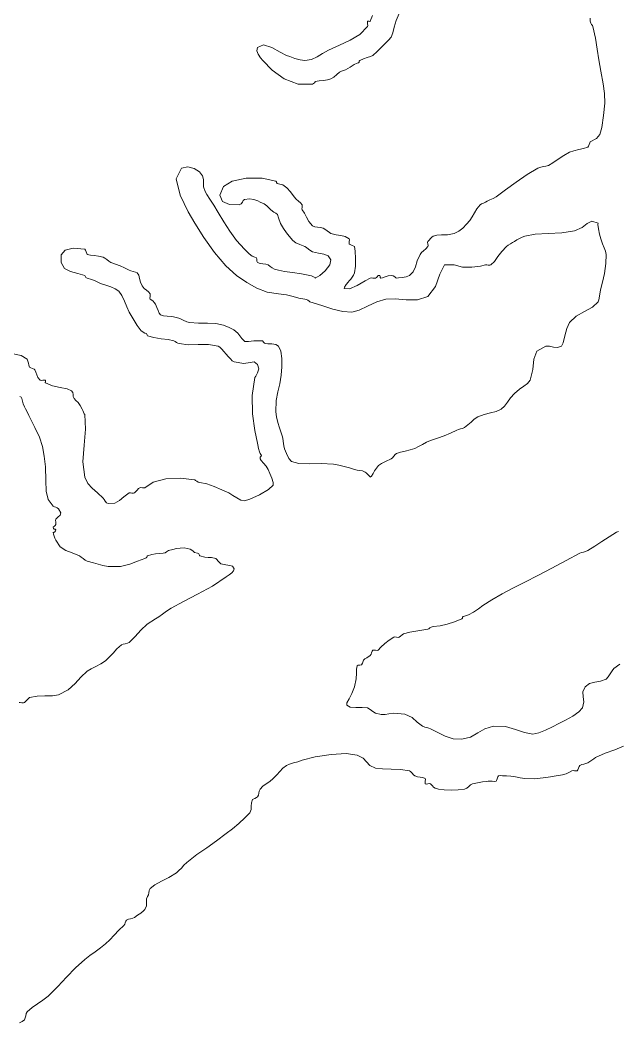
# Model space of a CAD drawing. Header units: inches. Extents: x 18 to 851, y -500 to 848.
# Drawn here: x 642.76 to 666.92, y -1.93 to 38.59 of the extents above; entities that cross this region are included whole.
import ezdxf

# ---------------------------------------------------------------- set-up
doc = ezdxf.new("R2010")
doc.units = ezdxf.units.IN
doc.header["$MEASUREMENT"] = 0
doc.layers.add('Layer 1', color=7, linetype='Continuous')

msp = doc.modelspace()

# ---------------------------------------------------------------- linework, layer by layer
at = {"layer": 'Layer 1', "lineweight": 0}
for points in [[(642.478, 25.11), (642.805, 25.041), (643.043, 24.887), (643.08, 24.815), (643.096, 24.731), (643.111, 24.646), (643.148, 24.569), (643.19, 24.543), (643.259, 24.515), (643.325, 24.487), (643.36, 24.463), (643.398, 24.362), (643.433, 24.259), (643.483, 24.152), (643.572, 24.039), (643.614, 24.03), (643.68, 24.04), (643.743, 24.05), (643.784, 24.039), (643.787, 24.018), (643.783, 23.984), (643.779, 23.952), (643.784, 23.934), (644.071, 23.814), (644.384, 23.744), (644.661, 23.689), (644.843, 23.616), (644.89, 23.548), (644.903, 23.467), (644.913, 23.381), (644.948, 23.299), (645.021, 23.219), (645.104, 23.136), (645.189, 23.027), (645.267, 22.875), (645.294, 22.813), (645.328, 22.745), (645.358, 22.688), (645.372, 22.663), (645.408, 22.067), (645.346, 21.414), (645.296, 20.751), (645.372, 20.122), (645.495, 19.869), (645.674, 19.679), (645.886, 19.498), (646.113, 19.275), (646.155, 19.219), (646.203, 19.152), (646.26, 19.094), (646.325, 19.063), (646.595, 19.074), (646.785, 19.18), (646.957, 19.333), (647.172, 19.486), (647.218, 19.491), (647.282, 19.482), (647.345, 19.476), (647.384, 19.486), (647.426, 19.533), (647.488, 19.601), (647.552, 19.663), (647.596, 19.698), (647.642, 19.702), (647.706, 19.693), (647.769, 19.688), (647.808, 19.698), (648.143, 19.924), (648.648, 20.055), (649.235, 20.087), (649.819, 20.016), (649.855, 19.996), (649.899, 19.961), (649.957, 19.928), (650.031, 19.91), (650.306, 19.859), (650.609, 19.752), (650.914, 19.619), (651.195, 19.486), (651.366, 19.39), (651.525, 19.285), (651.679, 19.201), (651.831, 19.169), (652.051, 19.241), (652.433, 19.413), (652.805, 19.622), (652.996, 19.805), (652.984, 19.912), (652.929, 20.087), (652.854, 20.279), (652.784, 20.439), (652.705, 20.567), (652.603, 20.695), (652.511, 20.802), (652.466, 20.863), (652.463, 20.938), (652.499, 20.972), (652.518, 21.003), (652.466, 21.075), (652.436, 21.152), (652.402, 21.289), (652.375, 21.425), (652.36, 21.498), (652.242, 22.005), (652.157, 22.678), (652.147, 23.423), (652.254, 24.146), (652.294, 24.21), (652.363, 24.339), (652.404, 24.504), (652.36, 24.675), (652.221, 24.791), (652.058, 24.762), (651.808, 24.715), (651.407, 24.781), (651.338, 24.826), (651.26, 24.907), (651.176, 25.004), (651.09, 25.099), (650.998, 25.198), (650.915, 25.295), (650.84, 25.373), (650.772, 25.416), (650.371, 25.484), (649.959, 25.481), (649.557, 25.472), (649.184, 25.521), (649.13, 25.543), (649.081, 25.57), (649.031, 25.601), (648.972, 25.628), (648.745, 25.682), (648.462, 25.718), (648.168, 25.762), (647.913, 25.84), (647.892, 25.865), (647.885, 25.899), (647.865, 25.93), (647.808, 25.945), (647.66, 26.035), (647.495, 26.247), (647.327, 26.521), (647.172, 26.793), (647.075, 27.001), (646.979, 27.241), (646.874, 27.468), (646.748, 27.64), (646.605, 27.735), (646.427, 27.809), (646.225, 27.877), (646.008, 27.957), (645.883, 28.015), (645.773, 28.067), (645.649, 28.118), (645.479, 28.169), (645.424, 28.193), (645.405, 28.223), (645.397, 28.251), (645.372, 28.274), (645.094, 28.361), (644.803, 28.432), (644.559, 28.555), (644.419, 28.805), (644.427, 29.108), (644.59, 29.302), (644.906, 29.379), (645.372, 29.334), (645.405, 29.299), (645.431, 29.23), (645.453, 29.161), (645.479, 29.122), (645.604, 29.091), (645.759, 29.078), (645.934, 29.061), (646.113, 29.016), (646.187, 28.975), (646.263, 28.914), (646.343, 28.853), (646.431, 28.805), (646.619, 28.733), (646.803, 28.664), (646.985, 28.585), (647.172, 28.486), (647.237, 28.463), (647.33, 28.44), (647.424, 28.414), (647.49, 28.381), (647.554, 28.283), (647.593, 28.153), (647.633, 28.006), (647.701, 27.852), (647.781, 27.752), (647.871, 27.676), (647.955, 27.608), (648.02, 27.533), (648.024, 27.487), (648.016, 27.424), (648.009, 27.361), (648.02, 27.322), (648.086, 27.271), (648.138, 27.23), (648.183, 27.184), (648.23, 27.11), (648.293, 26.979), (648.341, 26.856), (648.386, 26.755), (648.442, 26.687), (648.552, 26.646), (648.707, 26.628), (648.889, 26.612), (649.078, 26.581), (649.214, 26.533), (649.357, 26.467), (649.494, 26.405), (649.607, 26.369), (649.967, 26.341), (650.33, 26.342), (650.676, 26.331), (650.983, 26.263), (651.211, 26.173), (651.396, 26.08), (651.559, 25.945), (651.725, 25.733), (651.85, 25.61), (651.99, 25.604), (652.21, 25.638), (652.572, 25.628), (652.572, 25.614), (652.6, 25.58), (652.641, 25.543), (652.678, 25.521), (652.779, 25.514), (652.933, 25.508), (653.091, 25.481), (653.207, 25.416), (653.294, 25.217), (653.333, 24.922), (653.336, 24.583), (653.313, 24.251), (653.255, 23.9), (653.176, 23.578), (653.112, 23.222), (653.102, 22.769), (653.127, 22.562), (653.177, 22.337), (653.242, 22.117), (653.313, 21.922), (653.357, 21.801), (653.381, 21.703), (653.397, 21.582), (653.419, 21.393), (653.453, 21.268), (653.529, 21.075), (653.629, 20.883), (653.736, 20.757), (654.032, 20.674), (654.444, 20.67), (654.925, 20.684), (655.431, 20.651), (655.643, 20.613), (655.858, 20.562), (656.072, 20.503), (656.277, 20.439), (656.388, 20.412), (656.492, 20.396), (656.596, 20.375), (656.701, 20.334), (656.742, 20.298), (656.819, 20.227), (656.89, 20.156), (656.913, 20.122), (656.963, 20.17), (657.027, 20.271), (657.088, 20.375), (657.125, 20.439), (657.246, 20.59), (657.371, 20.68), (657.531, 20.755), (657.76, 20.863), (657.812, 20.906), (657.87, 20.973), (657.926, 21.037), (657.972, 21.075), (658.141, 21.132), (658.33, 21.177), (658.526, 21.225), (658.713, 21.287), (658.869, 21.36), (659.03, 21.446), (659.192, 21.533), (659.349, 21.604), (659.632, 21.707), (659.897, 21.799), (660.153, 21.898), (660.407, 22.027), (660.479, 22.057), (660.56, 22.076), (660.644, 22.098), (660.725, 22.134), (660.86, 22.235), (660.988, 22.353), (661.117, 22.467), (661.254, 22.558), (661.513, 22.656), (661.767, 22.72), (662.003, 22.78), (662.207, 22.875), (662.335, 22.994), (662.455, 23.154), (662.583, 23.334), (662.736, 23.51), (662.938, 23.677), (663.119, 23.796), (663.268, 23.904), (663.372, 24.039), (663.488, 24.474), (663.529, 24.887), (663.65, 25.221), (664.007, 25.416), (664.154, 25.412), (664.316, 25.377), (664.483, 25.362), (664.643, 25.416), (664.703, 25.557), (664.775, 25.831), (664.86, 26.138), (664.96, 26.369), (665.235, 26.636), (665.569, 26.82), (665.89, 26.99), (666.125, 27.216), (666.146, 27.296), (666.172, 27.443), (666.201, 27.609), (666.23, 27.745), (666.301, 28.008), (666.378, 28.361), (666.435, 28.752), (666.442, 29.122), (666.417, 29.256), (666.366, 29.396), (666.301, 29.557), (666.23, 29.757), (666.182, 29.94), (666.136, 30.158), (666.111, 30.333), (666.125, 30.393), (665.868, 30.47), (665.685, 30.377), (665.482, 30.213), (665.172, 30.074), (664.651, 29.998), (664.097, 29.967), (663.577, 29.938), (663.16, 29.863), (663.057, 29.824), (662.948, 29.772), (662.84, 29.714), (662.736, 29.651), (662.663, 29.605), (662.578, 29.552), (662.493, 29.495), (662.419, 29.439), (662.225, 29.242), (662.073, 29.035), (661.936, 28.846), (661.783, 28.698), (661.739, 28.688), (661.681, 28.692), (661.621, 28.699), (661.572, 28.698), (661.365, 28.656), (661.022, 28.613), (660.637, 28.612), (660.302, 28.698), (659.914, 28.705), (659.721, 28.331), (659.553, 27.823), (659.242, 27.428), (658.818, 27.293), (658.358, 27.289), (657.917, 27.327), (657.549, 27.322), (657.174, 27.206), (656.807, 27.034), (656.466, 26.874), (656.172, 26.793), (655.807, 26.817), (655.401, 26.919), (654.957, 27.062), (654.478, 27.216), (654.438, 27.238), (654.396, 27.272), (654.342, 27.305), (654.266, 27.322), (654.033, 27.36), (653.796, 27.429), (653.529, 27.496), (653.207, 27.533), (652.747, 27.602), (652.331, 27.762), (651.93, 27.993), (651.514, 28.274), (651.07, 28.667), (650.615, 29.203), (650.187, 29.805), (649.819, 30.393), (649.557, 30.847), (649.235, 31.515), (649.073, 32.178), (649.29, 32.616), (649.538, 32.664), (649.793, 32.597), (650.007, 32.459), (650.137, 32.298), (650.172, 32.154), (650.17, 32.014), (650.179, 31.856), (650.242, 31.663), (650.307, 31.551), (650.427, 31.36), (650.586, 31.109), (650.772, 30.816), (651.002, 30.44), (651.237, 30.064), (651.505, 29.694), (651.831, 29.334), (651.91, 29.256), (652.023, 29.15), (652.146, 29.059), (652.254, 29.016), (652.321, 28.987), (652.332, 28.927), (652.33, 28.858), (652.36, 28.805), (652.465, 28.762), (652.578, 28.744), (652.688, 28.73), (652.784, 28.698), (652.872, 28.639), (652.947, 28.586), (653.046, 28.536), (653.207, 28.486), (653.441, 28.441), (653.771, 28.391), (654.137, 28.335), (654.478, 28.274), (654.534, 28.258), (654.622, 28.226), (654.69, 28.191), (654.689, 28.169), (654.87, 28.269), (655.097, 28.465), (655.278, 28.698), (655.325, 28.91), (655.217, 29.072), (655.04, 29.139), (654.82, 29.17), (654.584, 29.228), (654.512, 29.27), (654.421, 29.335), (654.332, 29.399), (654.266, 29.439), (654.062, 29.52), (653.912, 29.588), (653.78, 29.688), (653.631, 29.863), (653.527, 30), (653.405, 30.176), (653.29, 30.381), (653.207, 30.604), (653.158, 30.742), (653.103, 30.793), (653.02, 30.827), (652.89, 30.922), (652.811, 31.003), (652.729, 31.085), (652.621, 31.165), (652.466, 31.239), (652.364, 31.285), (652.212, 31.345), (652.027, 31.378), (651.831, 31.346), (651.78, 31.3), (651.746, 31.233), (651.701, 31.17), (651.619, 31.134), (651.224, 31.14), (650.938, 31.269), (650.834, 31.516), (650.983, 31.875), (651.333, 32.089), (651.902, 32.206), (652.542, 32.21), (653.102, 32.087), (653.122, 32.062), (653.13, 32.028), (653.15, 31.997), (653.207, 31.98), (653.383, 31.932), (653.536, 31.815), (653.684, 31.65), (653.843, 31.451), (653.925, 31.364), (654.016, 31.28), (654.1, 31.203), (654.16, 31.134), (654.166, 31.088), (654.157, 31.023), (654.149, 30.961), (654.16, 30.922), (654.262, 30.793), (654.34, 30.628), (654.435, 30.451), (654.584, 30.286), (654.678, 30.24), (654.785, 30.222), (654.898, 30.209), (655.008, 30.181), (655.079, 30.139), (655.171, 30.072), (655.262, 30.007), (655.325, 29.969), (655.529, 29.917), (655.724, 29.887), (655.904, 29.846), (656.066, 29.757), (656.076, 29.716), (656.066, 29.65), (656.057, 29.586), (656.066, 29.545), (656.106, 29.524), (656.177, 29.492), (656.245, 29.46), (656.277, 29.439), (656.31, 29.256), (656.323, 28.964), (656.314, 28.645), (656.277, 28.381), (656.24, 28.288), (656.186, 28.206), (656.123, 28.132), (656.066, 28.062), (656.021, 28.006), (655.942, 27.904), (655.873, 27.803), (655.854, 27.745), (656.07, 27.732), (656.39, 27.875), (656.706, 28.059), (656.913, 28.169), (656.965, 28.175), (657.019, 28.17), (657.073, 28.165), (657.125, 28.169), (657.168, 28.192), (657.202, 28.228), (657.225, 28.261), (657.23, 28.274), (657.294, 28.267), (657.314, 28.231), (657.319, 28.191), (657.337, 28.169), (657.407, 28.183), (657.51, 28.225), (657.632, 28.265), (657.76, 28.274), (657.833, 28.254), (657.9, 28.218), (657.951, 28.184), (657.972, 28.169), (658.061, 28.173), (658.206, 28.189), (658.367, 28.222), (658.501, 28.274), (658.649, 28.423), (658.737, 28.624), (658.813, 28.862), (658.925, 29.122), (658.986, 29.2), (659.069, 29.273), (659.158, 29.351), (659.242, 29.439), (659.25, 29.484), (659.24, 29.549), (659.231, 29.611), (659.242, 29.651), (659.294, 29.701), (659.352, 29.764), (659.407, 29.822), (659.454, 29.863), (659.603, 29.907), (659.799, 29.91), (660.034, 29.916), (660.302, 29.969), (660.492, 30.062), (660.658, 30.192), (660.806, 30.345), (660.937, 30.498), (661.034, 30.643), (661.12, 30.805), (661.22, 30.972), (661.36, 31.134), (661.411, 31.166), (661.468, 31.187), (661.523, 31.207), (661.572, 31.239), (661.642, 31.281), (661.75, 31.327), (661.875, 31.383), (661.995, 31.451), (662.38, 31.729), (662.807, 32.044), (663.251, 32.354), (663.689, 32.616), (663.805, 32.657), (663.913, 32.672), (664.015, 32.686), (664.113, 32.722), (664.285, 32.83), (664.502, 32.975), (664.735, 33.125), (664.96, 33.251), (665.146, 33.317), (665.344, 33.359), (665.535, 33.399), (665.701, 33.463), (665.73, 33.504), (665.757, 33.572), (665.781, 33.639), (665.807, 33.675), (666.056, 33.807), (666.193, 33.97), (666.271, 34.25), (666.337, 34.733), (666.387, 35.238), (666.382, 35.627), (666.329, 36.019), (666.23, 36.533), (666.152, 36.985), (666.085, 37.422), (666.011, 37.865), (665.913, 38.334), (665.893, 38.371), (665.858, 38.414), (665.825, 38.471), (665.807, 38.545), (665.799, 38.676)], [(658.078, 38.863), (657.955, 38.581), (657.884, 38.312), (657.83, 38.08), (657.76, 37.91), (657.646, 37.782), (657.425, 37.555), (657.187, 37.319), (657.02, 37.169), (656.929, 37.124), (656.793, 37.076), (656.638, 37.022), (656.489, 36.957), (656.467, 36.93), (656.461, 36.896), (656.443, 36.866), (656.384, 36.852), (656.263, 36.801), (656.1, 36.694), (655.919, 36.587), (655.748, 36.533), (655.665, 36.49), (655.559, 36.395), (655.44, 36.289), (655.325, 36.216), (655.187, 36.18), (655.017, 36.154), (654.843, 36.134), (654.689, 36.11), (654.683, 36.097), (654.66, 36.062), (654.625, 36.027), (654.584, 36.004), (653.996, 35.998), (653.436, 36.215), (652.946, 36.564), (652.572, 36.957), (652.478, 37.075), (652.385, 37.211), (652.333, 37.353), (652.36, 37.486), (652.599, 37.593), (652.93, 37.484), (653.267, 37.297), (653.525, 37.169), (653.666, 37.119), (653.863, 37.047), (654.076, 36.982), (654.266, 36.957), (654.535, 37.003), (654.763, 37.107), (654.98, 37.243), (655.219, 37.381), (655.671, 37.584), (656.103, 37.777), (656.49, 38.01), (656.808, 38.334), (656.813, 38.379), (656.805, 38.442), (656.797, 38.506), (656.808, 38.545), (656.829, 38.548), (656.862, 38.544), (656.896, 38.541), (656.913, 38.545), (657.004, 38.782)], [(642.725, 11.017), (642.771, 11.021), (642.835, 11.013), (642.897, 11.006), (642.937, 11.017), (642.977, 11.061), (643.044, 11.13), (643.11, 11.196), (643.148, 11.228), (643.448, 11.281), (643.766, 11.287), (644.065, 11.29), (644.313, 11.334), (644.7, 11.538), (644.981, 11.786), (645.219, 12.045), (645.479, 12.287), (645.63, 12.38), (645.82, 12.476), (646.025, 12.583), (646.219, 12.71), (646.365, 12.847), (646.517, 13.014), (646.678, 13.188), (646.854, 13.346), (646.924, 13.376), (647.012, 13.395), (647.101, 13.415), (647.172, 13.451), (647.407, 13.685), (647.64, 13.938), (647.902, 14.188), (648.23, 14.404), (648.363, 14.484), (648.514, 14.59), (648.682, 14.709), (648.866, 14.828), (649.363, 15.1), (649.937, 15.394), (650.531, 15.723), (651.09, 16.099), (651.208, 16.185), (651.314, 16.263), (651.388, 16.338), (651.407, 16.416), (651.35, 16.526), (651.236, 16.562), (651.076, 16.578), (650.878, 16.628), (650.828, 16.668), (650.767, 16.737), (650.708, 16.805), (650.666, 16.84), (650.503, 16.874), (650.367, 16.884), (650.222, 16.896), (650.031, 16.945), (650.014, 16.966), (650.004, 17.001), (649.98, 17.034), (649.925, 17.052), (649.815, 17.086), (649.744, 17.151), (649.63, 17.221), (649.396, 17.264), (649.226, 17.263), (649.077, 17.241), (648.93, 17.204), (648.761, 17.157), (648.723, 17.137), (648.678, 17.104), (648.621, 17.072), (648.549, 17.052), (648.383, 17.037), (648.237, 17.026), (648.088, 17.002), (647.913, 16.945), (647.896, 16.927), (647.881, 16.896), (647.855, 16.863), (647.808, 16.84), (647.509, 16.736), (647.193, 16.612), (646.813, 16.522), (646.325, 16.521), (646.105, 16.557), (645.921, 16.605), (645.727, 16.665), (645.479, 16.733), (645.388, 16.774), (645.305, 16.836), (645.229, 16.899), (645.16, 16.945), (644.866, 17.062), (644.607, 17.164), (644.387, 17.314), (644.207, 17.581), (644.172, 17.662), (644.143, 17.744), (644.118, 17.823), (644.102, 17.898), (644.123, 17.893), (644.162, 17.915), (644.197, 17.956), (644.207, 18.004), (644.186, 18.018), (644.145, 18.027), (644.107, 18.053), (644.102, 18.11), (644.116, 18.116), (644.148, 18.14), (644.185, 18.175), (644.207, 18.216), (644.209, 18.267), (644.202, 18.324), (644.197, 18.381), (644.207, 18.428), (644.289, 18.512), (644.379, 18.585), (644.41, 18.686), (644.313, 18.852), (644.263, 18.892), (644.211, 18.908), (644.158, 18.922), (644.102, 18.957), (643.898, 19.228), (643.821, 19.559), (643.805, 19.986), (643.784, 20.546), (643.74, 20.979), (643.664, 21.369), (643.542, 21.744), (643.36, 22.134), (643.28, 22.288), (643.197, 22.454), (643.116, 22.618), (643.043, 22.769), (642.983, 22.882), (642.937, 22.97), (642.89, 23.09), (642.831, 23.299), (642.807, 23.354), (642.777, 23.371), (642.749, 23.38)], [(667, 12.569), (666.76, 12.393), (666.684, 12.297), (666.611, 12.176), (666.534, 12.058), (666.442, 11.969), (666.221, 11.881), (665.992, 11.84), (665.778, 11.784), (665.596, 11.651), (665.505, 11.452), (665.518, 11.256), (665.543, 11.046), (665.489, 10.805), (665.344, 10.639), (665.096, 10.469), (664.807, 10.309), (664.537, 10.169), (664.277, 10.032), (664, 9.897), (663.727, 9.792), (663.478, 9.746), (663.144, 9.802), (662.785, 9.93), (662.375, 10.045), (661.89, 10.063), (661.548, 9.962), (661.26, 9.79), (660.97, 9.623), (660.619, 9.534), (660.265, 9.559), (659.944, 9.659), (659.644, 9.803), (659.349, 9.957), (659.276, 9.984), (659.199, 10.006), (659.116, 10.029), (659.031, 10.063), (658.815, 10.222), (658.602, 10.408), (658.312, 10.555), (657.866, 10.593), (657.669, 10.564), (657.518, 10.534), (657.354, 10.533), (657.125, 10.593), (657.058, 10.633), (656.961, 10.703), (656.867, 10.771), (656.808, 10.805), (656.59, 10.82), (656.333, 10.814), (656.103, 10.83), (655.96, 10.91), (655.972, 11.006), (656.057, 11.163), (656.173, 11.38), (656.277, 11.651), (656.343, 11.974), (656.352, 12.202), (656.351, 12.367), (656.384, 12.498), (656.429, 12.528), (656.491, 12.529), (656.554, 12.542), (656.596, 12.604), (656.643, 12.729), (656.697, 12.783), (656.781, 12.827), (656.913, 12.922), (656.944, 12.969), (656.969, 13.031), (656.991, 13.093), (657.02, 13.134), (657.064, 13.141), (657.128, 13.131), (657.191, 13.123), (657.23, 13.134), (657.346, 13.259), (657.503, 13.402), (657.682, 13.544), (657.866, 13.663), (657.911, 13.668), (657.977, 13.659), (658.039, 13.652), (658.078, 13.663), (658.26, 13.798), (658.514, 13.869), (658.841, 13.916), (659.242, 13.98), (659.276, 14), (659.322, 14.034), (659.381, 14.069), (659.454, 14.087), (659.735, 14.119), (660.027, 14.183), (660.323, 14.277), (660.619, 14.404), (660.641, 14.431), (660.647, 14.465), (660.666, 14.494), (660.725, 14.51), (660.889, 14.559), (661.087, 14.668), (661.289, 14.805), (661.466, 14.934), (661.822, 15.172), (662.243, 15.412), (662.699, 15.651), (663.16, 15.887), (663.688, 16.157), (664.252, 16.451), (664.826, 16.753), (665.384, 17.052), (665.455, 17.08), (665.534, 17.1), (665.617, 17.122), (665.701, 17.157), (665.991, 17.331), (666.278, 17.521), (666.568, 17.714), (666.866, 17.898), (666.94, 17.934)], [(666.94, 17.934), (666.866, 17.898), (666.568, 17.714), (666.278, 17.521), (665.991, 17.331), (665.701, 17.157), (665.617, 17.122), (665.534, 17.1), (665.455, 17.08), (665.384, 17.052), (664.826, 16.753), (664.252, 16.451), (663.688, 16.157), (663.16, 15.887), (662.699, 15.651), (662.243, 15.412), (661.822, 15.172), (661.466, 14.934), (661.289, 14.805), (661.087, 14.668), (660.889, 14.559), (660.725, 14.51), (660.666, 14.494), (660.647, 14.465), (660.641, 14.431), (660.619, 14.404), (660.323, 14.277), (660.027, 14.183), (659.735, 14.119), (659.454, 14.087), (659.381, 14.069), (659.322, 14.034), (659.276, 14), (659.242, 13.98), (658.841, 13.916), (658.514, 13.869), (658.26, 13.798), (658.078, 13.663), (658.039, 13.652), (657.977, 13.659), (657.911, 13.668), (657.866, 13.663), (657.682, 13.544), (657.503, 13.402), (657.346, 13.259), (657.23, 13.134), (657.191, 13.123), (657.128, 13.131), (657.064, 13.141), (657.02, 13.134), (656.991, 13.093), (656.969, 13.031), (656.944, 12.969), (656.913, 12.922), (656.781, 12.827), (656.697, 12.783), (656.643, 12.729), (656.596, 12.604), (656.554, 12.542), (656.491, 12.529), (656.429, 12.528), (656.384, 12.498), (656.351, 12.367), (656.352, 12.202), (656.343, 11.974), (656.277, 11.651), (656.173, 11.38), (656.057, 11.163), (655.972, 11.006), (655.96, 10.91), (656.103, 10.83), (656.333, 10.814), (656.59, 10.82), (656.808, 10.805), (656.867, 10.771), (656.961, 10.703), (657.058, 10.633), (657.125, 10.593), (657.354, 10.533), (657.518, 10.534), (657.669, 10.564), (657.866, 10.593), (658.312, 10.555), (658.602, 10.408), (658.815, 10.222), (659.031, 10.063), (659.116, 10.029), (659.199, 10.006), (659.276, 9.984), (659.349, 9.957), (659.644, 9.803), (659.944, 9.659), (660.265, 9.559), (660.619, 9.534), (660.97, 9.623), (661.26, 9.79), (661.548, 9.962), (661.89, 10.063), (662.375, 10.045), (662.785, 9.93), (663.144, 9.802), (663.478, 9.746), (663.727, 9.792), (664, 9.897), (664.277, 10.032), (664.537, 10.169), (664.807, 10.309), (665.096, 10.469), (665.344, 10.639), (665.489, 10.805), (665.543, 11.046), (665.518, 11.256), (665.505, 11.452), (665.596, 11.651), (665.778, 11.784), (665.992, 11.84), (666.221, 11.881), (666.442, 11.969), (666.534, 12.058), (666.611, 12.176), (666.684, 12.297), (666.76, 12.393), (667, 12.569)], [(667.146, 9.259), (666.802, 9.113), (666.412, 8.967), (666.019, 8.793), (665.943, 8.745), (665.868, 8.688), (665.79, 8.631), (665.701, 8.581), (665.632, 8.557), (665.55, 8.535), (665.464, 8.51), (665.384, 8.475), (665.354, 8.434), (665.328, 8.366), (665.304, 8.3), (665.277, 8.264), (665.229, 8.258), (665.171, 8.266), (665.114, 8.273), (665.066, 8.264), (664.943, 8.189), (664.836, 8.135), (664.685, 8.092), (664.431, 8.052), (664.201, 8.017), (663.905, 7.974), (663.555, 7.943), (663.16, 7.945), (662.974, 7.971), (662.785, 8.011), (662.599, 8.045), (662.419, 8.052), (662.346, 8.054), (662.257, 8.062), (662.17, 8.065), (662.102, 8.052), (662.072, 8.012), (662.045, 7.942), (662.02, 7.875), (661.995, 7.84), (661.92, 7.829), (661.838, 7.838), (661.755, 7.848), (661.678, 7.84), (661.602, 7.829), (661.444, 7.81), (661.245, 7.779), (661.043, 7.734), (660.97, 7.691), (660.898, 7.625), (660.819, 7.56), (660.725, 7.522), (660.465, 7.496), (660.182, 7.484), (659.905, 7.492), (659.666, 7.522), (659.535, 7.56), (659.469, 7.604), (659.422, 7.66), (659.349, 7.734), (659.304, 7.743), (659.241, 7.732), (659.179, 7.724), (659.137, 7.734), (659.129, 7.776), (659.139, 7.843), (659.147, 7.907), (659.137, 7.945), (659.036, 7.988), (658.931, 8.004), (658.822, 8.017), (658.713, 8.052), (658.666, 8.093), (658.602, 8.163), (658.54, 8.23), (658.501, 8.264), (658.138, 8.315), (657.759, 8.328), (657.406, 8.336), (657.125, 8.369), (656.89, 8.477), (656.758, 8.618), (656.625, 8.769), (656.384, 8.898), (655.942, 8.954), (655.332, 8.925), (654.692, 8.829), (654.16, 8.687), (653.982, 8.629), (653.807, 8.578), (653.648, 8.528), (653.525, 8.475), (653.385, 8.37), (653.258, 8.239), (653.133, 8.094), (652.996, 7.945), (652.856, 7.83), (652.712, 7.733), (652.577, 7.636), (652.466, 7.522), (652.43, 7.443), (652.414, 7.359), (652.398, 7.277), (652.36, 7.204), (652.319, 7.18), (652.248, 7.146), (652.181, 7.116), (652.148, 7.099), (652.11, 6.968), (652.105, 6.83), (652.096, 6.695), (652.043, 6.569), (651.849, 6.354), (651.604, 6.135), (651.34, 5.922), (651.09, 5.723), (650.696, 5.425), (650.303, 5.153), (649.906, 4.875), (649.502, 4.558), (649.385, 4.446), (649.28, 4.332), (649.181, 4.226), (649.078, 4.134), (648.779, 3.947), (648.478, 3.795), (648.211, 3.653), (648.02, 3.499), (647.982, 3.424), (647.968, 3.337), (647.952, 3.251), (647.913, 3.181), (647.877, 3.09), (647.875, 2.96), (647.865, 2.809), (647.808, 2.651), (647.751, 2.597), (647.643, 2.515), (647.511, 2.422), (647.384, 2.334), (647.313, 2.304), (647.229, 2.285), (647.142, 2.265), (647.066, 2.229), (647.032, 2.184), (647.011, 2.124), (646.99, 2.063), (646.96, 2.017), (646.756, 1.82), (646.566, 1.621), (646.389, 1.435), (646.219, 1.275), (646.011, 1.11), (645.793, 0.953), (645.576, 0.798), (645.372, 0.64), (644.996, 0.295), (644.644, -0.072), (644.285, -0.455), (643.89, -0.843), (643.687, -1.003), (643.467, -1.151), (643.246, -1.305), (643.043, -1.478), (643.006, -1.547), (642.988, -1.636), (642.972, -1.726), (642.937, -1.795), (642.851, -1.862), (642.74, -1.927)]]:
    msp.add_lwpolyline(points, dxfattribs=at)

doc.saveas('drawing.dxf')
